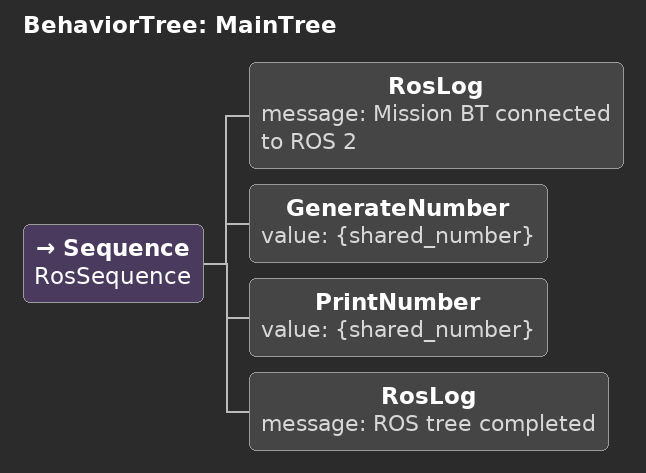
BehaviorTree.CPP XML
<?xml version="1.0"?>

<root BTCPP_format="4" main_tree_to_execute="MainTree">
  <BehaviorTree ID="MainTree">
    <Sequence name="RosSequence">
      <RosLog message="Mission BT connected to ROS 2"/>
      <GenerateNumber value="{shared_number}"/>
      <PrintNumber value="{shared_number}"/>
      <RosLog message="ROS tree completed"/>
    </Sequence>
  </BehaviorTree>
</root>
